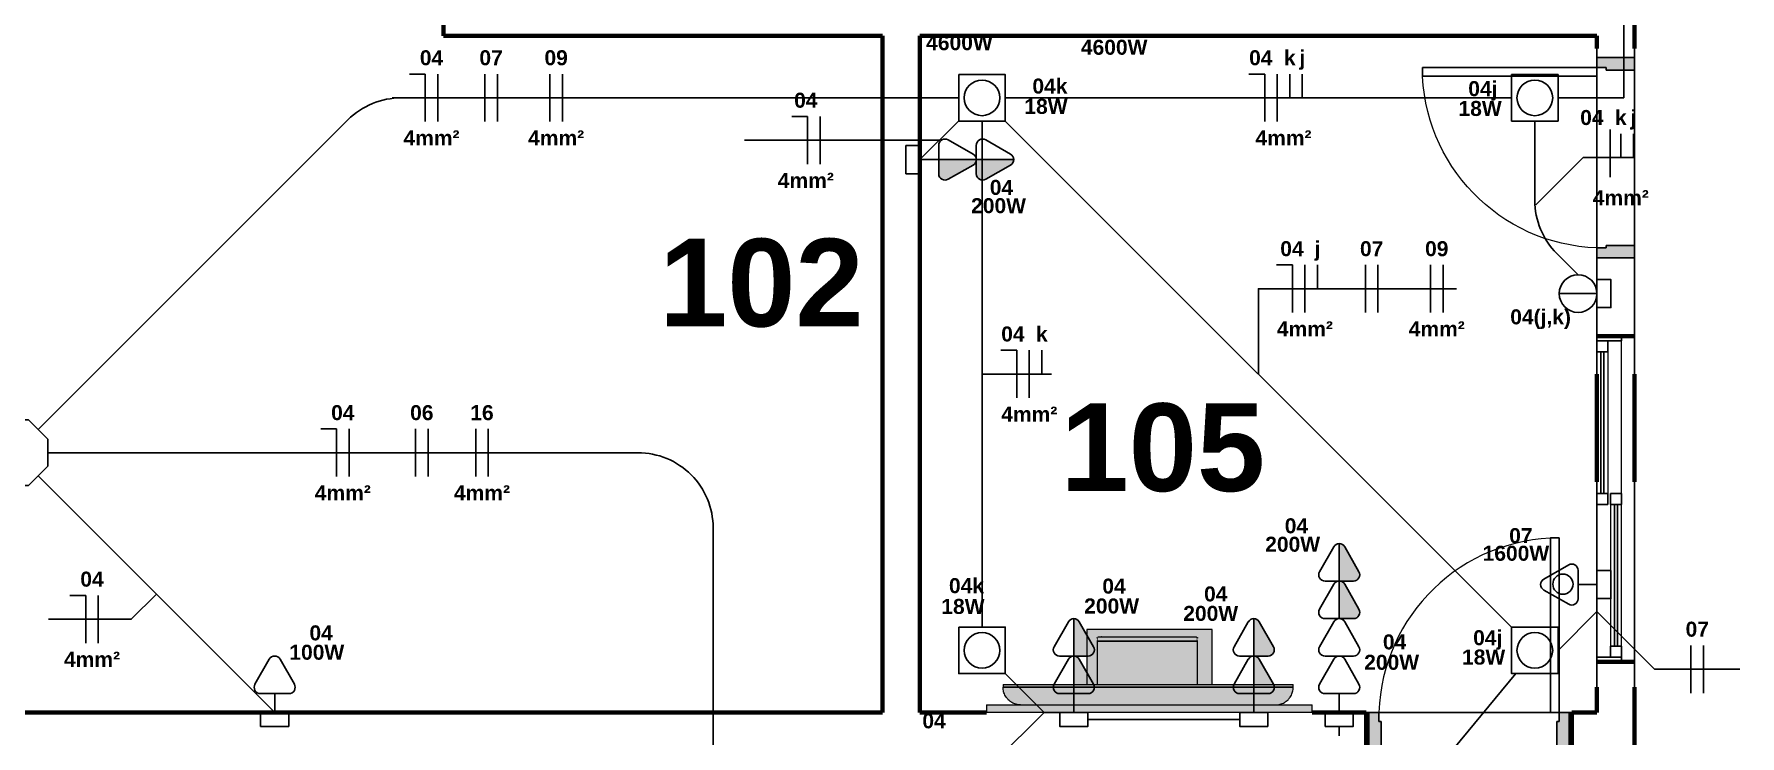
# Model space of a CAD drawing. Extents: x 1450 to 1868, y 82 to 351.
# Drawn here: x 1636.12 to 1642.93, y 188.94 to 191.74 of the extents above; entities that cross this region are included whole.
import ezdxf
from ezdxf.enums import TextEntityAlignment as Align

# ---------------------------------------------------------------- set-up
doc = ezdxf.new("R2010")
doc.units = 0
doc.header["$LTSCALE"] = 0.5
doc.linetypes.add('ELETRODUTO_TETO', pattern=[1000, 1000, 0])
doc.layers.get('0').update_dxf_attribs({"linetype": 'CONTINUOUS'})
for name, color, linetype, lineweight in [('A-DOOR', 31, 'CONTINUOUS', 25), ('A-DOOR-FRAM', 31, 'CONTINUOUS', 9), ('A-GLAZ', 151, 'CONTINUOUS', 9), ('A-WALL', 113, 'CONTINUOUS', 30), ('I-FURN', 30, 'CONTINUOUS', 9)]:
    doc.layers.add(name, color=color, linetype=linetype, lineweight=lineweight)
for name, color, linetype in [('CENTRAL DE AR', 10, 'CONTINUOUS'), ('ELETRODUTO', 7, 'CONTINUOUS'), ('ELETRODUTO_TETO', 2, 'CONTINUOUS'), ('FIACAO', 7, 'CONTINUOUS'), ('Iluminação', 7, 'CONTINUOUS'), ('INDICACAO_BIT_FIACAO', 7, 'CONTINUOUS'), ('INDICACAO_CIRCUITO', 2, 'CONTINUOUS'), ('INDICACAO_INTERRUPTOR_FIA', 2, 'CONTINUOUS'), ('INDICACAO_POTENCIA', 1, 'CONTINUOUS'), ('LINHA_DE_CHAMADA', 7, 'CONTINUOUS'), ('LUMINÁRIAS', 3, 'CONTINUOUS'), ('Texto', 1, 'CONTINUOUS'), ('TOMADAS ABNT', 10, 'CONTINUOUS')]:
    doc.layers.add(name, color=color, linetype=linetype)
doc.styles.add('Arial', font='arialbd.ttf', dxfattribs={"height": 100})

# ---------------------------------------------------------------- blocks, each defined once
blk = doc.blocks.new('*U699', base_point=(576.818, 148.746))
blk.add_line((576.818, 148.556), (576.818, 148.936))
blk = doc.blocks.new('*U936', base_point=(-29029.49, 34232.03))
at = {"xscale": 50, "yscale": 50, "zscale": 50}
for p in [(-29031.99, 34232.03), (-29026.99, 34232.03)]:
    blk.add_blockref('*U699', p, dxfattribs=at)
blk = doc.blocks.new('*U698', base_point=(608.67, 153.293))
for p, q in [((608.67, 153.483), (608.544, 153.483)), ((608.67, 153.103), (608.67, 153.483))]:
    blk.add_line(p, q)
blk = doc.blocks.new('*U935', base_point=(-29385.06, 34443.15))
at = {"xscale": 50, "yscale": 50, "zscale": 50}
for name, p in [('*U698', (-29384.39, 34443.15)), ('*U699', (-29379.39, 34443.15))]:
    blk.add_blockref(name, p, dxfattribs=at)
blk = doc.blocks.new('*U700', base_point=(665.55, 144.199))
blk.add_line((665.55, 144.199), (665.55, 144.389))
blk = doc.blocks.new('*U934', base_point=(-29091.92, 34407.54))
at = {"xscale": 50, "yscale": 50, "zscale": 50}
for name, p in [('*U699', (-29096.21, 34409.26)), ('*U700', (-29091.92, 34407.54)), ('*U700', (-29086.92, 34407.54))]:
    blk.add_blockref(name, p, dxfattribs=at)
blk = doc.blocks.new('*U924', base_point=(-29182.26, 34327.56))
at = {"xscale": 50, "yscale": 50, "zscale": 50}
for p in [(-29184.76, 34327.56), (-29179.76, 34327.56)]:
    blk.add_blockref('*U699', p, dxfattribs=at)
blk = doc.blocks.new('*U923', base_point=(-29199.23, 34344.53))
at = {"xscale": 50, "yscale": 50, "zscale": 50}
for p in [(-29201.73, 34344.53), (-29196.73, 34344.53)]:
    blk.add_blockref('*U699', p, dxfattribs=at)
blk = doc.blocks.new('*U922', base_point=(-29221.5, 34366.81))
at = {"xscale": 50, "yscale": 50, "zscale": 50}
for name, p in [('*U698', (-29226.5, 34366.81)), ('*U699', (-29221.5, 34366.81)), ('*U700', (-29216.5, 34366.81))]:
    blk.add_blockref(name, p, dxfattribs=at)
blk = doc.blocks.new('*U921', base_point=(-29194.53, 34460.09))
at = {"xscale": 50, "yscale": 50, "zscale": 50, "rotation": 359.9999999999464}
for name, p in [('*U698', (-29202.03, 34460.09)), ('*U699', (-29197.03, 34460.09)), ('*U700', (-29192.03, 34460.09)), ('*U700', (-29187.03, 34460.09))]:
    blk.add_blockref(name, p, dxfattribs=at)
blk = doc.blocks.new('*U920', base_point=(-29314.78, 34359.84))
at = {"xscale": 50, "yscale": 50, "zscale": 50}
for name, p in [('*U698', (-29319.78, 34359.84)), ('*U699', (-29314.78, 34359.84)), ('*U700', (-29309.78, 34359.84))]:
    blk.add_blockref(name, p, dxfattribs=at)
blk = doc.blocks.new('*U896', base_point=(-29590.23, 34428.75))
at = {"xscale": 50, "yscale": 50, "zscale": 50}
for p in [(-29592.73, 34428.75), (-29587.73, 34428.75)]:
    blk.add_blockref('*U699', p, dxfattribs=at)
blk = doc.blocks.new('*U895', base_point=(-29607.2, 34411.78))
at = {"xscale": 50, "yscale": 50, "zscale": 50}
for p in [(-29609.7, 34411.78), (-29604.7, 34411.78)]:
    blk.add_blockref('*U699', p, dxfattribs=at)
blk = doc.blocks.new('*U894', base_point=(-29629.48, 34389.51))
at = {"xscale": 50, "yscale": 50, "zscale": 50}
for name, p in [('*U698', (-29631.98, 34389.51)), ('*U699', (-29626.98, 34389.51))]:
    blk.add_blockref(name, p, dxfattribs=at)
blk = doc.blocks.new('*U876', base_point=(-29514.23, 34318.45))
at = {"xscale": 50, "yscale": 50, "zscale": 50}
for p in [(-29516.73, 34318.45), (-29511.73, 34318.45)]:
    blk.add_blockref('*U699', p, dxfattribs=at)
blk = doc.blocks.new('*U875', base_point=(-29538.23, 34318.45))
at = {"xscale": 50, "yscale": 50, "zscale": 50}
for p in [(-29540.73, 34318.45), (-29535.73, 34318.45)]:
    blk.add_blockref('*U699', p, dxfattribs=at)
blk = doc.blocks.new('*U874', base_point=(-29569.73, 34318.45))
at = {"xscale": 50, "yscale": 50, "zscale": 50}
for name, p in [('*U698', (-29572.23, 34318.45)), ('*U699', (-29567.23, 34318.45))]:
    blk.add_blockref(name, p, dxfattribs=at)
blk = doc.blocks.new('*U872', base_point=(-29637.02, 34254.95))
at = {"xscale": 50, "yscale": 50, "zscale": 50}
for name, p in [('*U698', (-29639.52, 34254.95)), ('*U699', (-29634.52, 34254.95))]:
    blk.add_blockref(name, p, dxfattribs=at)
blk = doc.blocks.new('*U825', base_point=(-29172.28, 34252.26))
at = {"linetype": 'ByBlock'}
blk.add_lwpolyline([(-29172.28, 34252.26), (-29172.28, 34252.26)], dxfattribs=at)
blk = doc.blocks.new('*U824', base_point=(-29172.28, 34205.44))
at = {"linetype": 'ByBlock'}
blk.add_lwpolyline([(-29172.28, 34205.44), (-29172.28, 34209.23)], dxfattribs=at)
blk = doc.blocks.new('*U818', base_point=(-29085.02, 34460.09))
at = {"linetype": 'ByBlock'}
blk.add_lwpolyline([(-29085.02, 34460.09), (-29058.78, 34460.09), (-29058.78, 34585.66, -0.198912), (-29049.99, 34606.87), (-29033.79, 34623.08)], format="xyb", dxfattribs=at)
blk = doc.blocks.new('*U679', base_point=(-29101.92, 34230.33))
at = {"linetype": 'ByBlock'}
blk.add_lwpolyline([(-29101.92, 34230.33), (-29166.16, 34152.48)], dxfattribs=at)
blk = doc.blocks.new('*U678', base_point=(-29272.55, 34212.04))
at = {"linetype": 'ByBlock'}
blk.add_lwpolyline([(-29272.55, 34212.04), (-29272.55, 34212.04), (-29211.98, 34212.04)], dxfattribs=at)
blk = doc.blocks.new('*U677', base_point=(-29305.52, 34230.33))
at = {"linetype": 'ByBlock'}
blk.add_lwpolyline([(-29305.52, 34230.33), (-29290.03, 34214.84), (-29283.76, 34214.84)], dxfattribs=at)
blk = doc.blocks.new('*U676', base_point=(-29314.78, 34450.83))
at = {"linetype": 'ByBlock'}
blk.add_lwpolyline([(-29314.78, 34450.83), (-29314.78, 34248.84)], dxfattribs=at)
blk = doc.blocks.new('*U675', base_point=(-29094.28, 34450.83))
at = {"linetype": 'ByBlock'}
blk.add_lwpolyline([(-29094.28, 34450.83), (-29094.28, 34419.14, 0.198913), (-29085.49, 34397.93), (-29077.03, 34389.46)], format="xyb", dxfattribs=at)
blk = doc.blocks.new('*U674', base_point=(-29085.02, 34239.59))
at = {"linetype": 'ByBlock'}
blk.add_lwpolyline([(-29085.02, 34239.59), (-29069.53, 34255.08), (-29069.53, 34260.23)], dxfattribs=at)
blk = doc.blocks.new('*U673', base_point=(-29305.52, 34450.83))
at = {"linetype": 'ByBlock'}
blk.add_lwpolyline([(-29305.52, 34450.83), (-29103.54, 34248.84)], dxfattribs=at)
blk = doc.blocks.new('*U672', base_point=(-29305.52, 34460.09))
at = {"linetype": 'ByBlock'}
blk.add_lwpolyline([(-29305.52, 34460.09), (-29103.54, 34460.09)], dxfattribs=at)
blk = doc.blocks.new('*U671', base_point=(-29324.04, 34450.87))
at = {"linetype": 'ByBlock'}
blk.add_lwpolyline([(-29324.04, 34450.87), (-29339.53, 34435.43)], dxfattribs=at)
blk = doc.blocks.new('*U670', base_point=(-29691.27, 34327.71))
at = {"linetype": 'ByBlock'}
blk.add_lwpolyline([(-29691.27, 34327.71), (-29567.68, 34451.3, -0.198912), (-29546.47, 34460.09), (-29324.04, 34460.09)], format="xyb", dxfattribs=at)
blk = doc.blocks.new('*U665', base_point=(-29691.27, 34309.2))
at = {"linetype": 'ByBlock'}
blk.add_lwpolyline([(-29691.27, 34309.2), (-29596.91, 34214.84)], dxfattribs=at)
blk = doc.blocks.new('*U542', base_point=(-29687.44, 34318.45))
at = {"linetype": 'ByBlock'}
blk.add_lwpolyline([(-29687.44, 34318.45), (-29452.03, 34318.45, -0.414214), (-29422.03, 34288.45), (-29422.03, 34155.43)], format="xyb", dxfattribs=at)
blk = doc.blocks.new('*U506', base_point=(-28626.89, 33841.04))
at = {"layer": 'LUMINÁRIAS'}
blk.add_lwpolyline([(-28639.98, 33846.46), (-28639.98, 33835.62), (-28632.31, 33827.95), (-28621.47, 33827.95), (-28613.8, 33835.62), (-28613.8, 33846.46), (-28621.47, 33854.13), (-28632.31, 33854.13)], close=True, dxfattribs=at)
for points in [[(-28626.89, 33844.4), (-28626.89, 33837.67)], [(-28630.25, 33841.04), (-28623.53, 33841.04)]]:
    blk.add_lwpolyline(points, dxfattribs=at)
blk = doc.blocks.new('*U414', base_point=(-27443.25, 35279.59))
at = {"layer": 'LUMINÁRIAS'}
blk.add_lwpolyline([(-27452.51, 35288.85), (-27433.99, 35288.85), (-27433.99, 35270.34), (-27452.51, 35270.34)], close=True, dxfattribs=at)
blk.add_circle((-27443.25, 35279.59), 7.12, dxfattribs=at)
blk = doc.blocks.new('*U413', base_point=(-27539.25, 35364.54))
at = {"layer": 'LUMINÁRIAS'}
blk.add_lwpolyline([(-27548.51, 35373.8), (-27530, 35373.8), (-27530, 35355.29), (-27548.51, 35355.29)], close=True, dxfattribs=at)
blk.add_circle((-27539.25, 35364.54), 7.12, dxfattribs=at)
blk = doc.blocks.new('*U412', base_point=(-27492.76, 35590.34))
at = {"layer": 'LUMINÁRIAS'}
blk.add_lwpolyline([(-27502.01, 35599.6), (-27483.5, 35599.6), (-27483.5, 35581.09), (-27502.01, 35581.09)], close=True, dxfattribs=at)
blk.add_circle((-27492.76, 35590.34), 7.12, dxfattribs=at)
blk = doc.blocks.new('*U411', base_point=(-27539.28, 35339.68))
at = {"layer": 'LUMINÁRIAS'}
blk.add_lwpolyline([(-27548.53, 35348.94), (-27530.02, 35348.94), (-27530.02, 35330.43), (-27548.53, 35330.43)], close=True, dxfattribs=at)
blk.add_circle((-27539.28, 35339.68), 7.12, dxfattribs=at)
blk = doc.blocks.new('*U188', base_point=(-46314.27, 15803.92))
for p, q in [((-46316.44, 15825.12), (-46322.13, 15815.16)), ((-46306.41, 15815.16), (-46312.1, 15825.12)), ((-46319.96, 15811.42), (-46314.27, 15811.42)), ((-46314.27, 15811.42), (-46308.58, 15811.42)), ((-46314.27, 15803.92), (-46314.27, 15811.42))]:
    blk.add_line(p, q)
blk.add_lwpolyline([(-46319.88, 15803.92), (-46308.67, 15803.92), (-46308.67, 15798.31), (-46319.88, 15798.31)], close=True)
blk.add_circle((-46314.1, 15817.46), 4.02)
for centre, start, end in [((-46314.27, 15823.88), 29.74488, 150.25512), ((-46319.96, 15813.92), 150.25512, 270), ((-46308.58, 15813.92), 270, 29.74488)]:
    blk.add_arc(centre, 2.5, start, end)
blk = doc.blocks.new('*U410', base_point=(-27477.12, 35294.46))
for points in [[(-27463.42, 35292.29, 0.269143), (-27462.16, 35294.46), (-27477.12, 35294.46), (-27477.12, 35288.77, 0.575867), (-27473.38, 35286.6)], [(-27448.46, 35292.29, 0.269143), (-27447.2, 35294.46), (-27462.16, 35294.46), (-27462.16, 35288.77, 0.575867), (-27458.42, 35286.6)]]:
    blk.add_hatch(color=256).paths.add_polyline_path(points)
for p, q in [((-27477.12, 35300.15), (-27477.12, 35294.46)), ((-27463.42, 35296.63), (-27473.38, 35302.32)), ((-27462.16, 35300.15), (-27462.16, 35294.46)), ((-27448.46, 35296.63), (-27458.42, 35302.32)), ((-27477.12, 35294.46), (-27477.12, 35288.77)), ((-27477.12, 35294.46), (-27462.16, 35294.46)), ((-27473.38, 35286.6), (-27463.42, 35292.29)), ((-27462.16, 35294.46), (-27462.16, 35288.77)), ((-27462.16, 35294.46), (-27447.2, 35294.46)), ((-27458.42, 35286.6), (-27448.46, 35292.29))]:
    blk.add_line(p, q)
for centre, start, end in [((-27474.62, 35300.15), 60.25512, 180), ((-27459.66, 35300.15), 60.25512, 180), ((-27464.66, 35294.46), 299.74488, 60.25512), ((-27449.7, 35294.46), 299.74488, 60.25512), ((-27474.62, 35288.77), 180, 299.74488), ((-27459.66, 35288.77), 180, 299.74488)]:
    blk.add_arc(centre, 2.5, start, end)
blk = doc.blocks.new('*U409', base_point=(-27494.45, 35281.23))
for p, q in [((-27486.95, 35286.92), (-27486.95, 35281.23)), ((-27473.24, 35283.4), (-27483.21, 35289.09)), ((-27471.98, 35286.92), (-27471.98, 35281.23)), ((-27458.28, 35283.4), (-27468.24, 35289.09)), ((-27494.45, 35281.23), (-27486.95, 35281.23)), ((-27486.95, 35281.23), (-27486.95, 35275.54)), ((-27483.21, 35273.37), (-27473.24, 35279.06)), ((-27471.98, 35281.23), (-27471.98, 35275.54)), ((-27468.24, 35273.37), (-27458.28, 35279.06))]:
    blk.add_line(p, q)
blk.add_lwpolyline([(-27494.45, 35286.83), (-27494.45, 35275.63), (-27500.05, 35275.63), (-27500.05, 35286.83)], close=True)
for centre, start, end in [((-27484.45, 35286.92), 60.25512, 180), ((-27469.48, 35286.92), 60.25512, 180), ((-27474.48, 35281.23), 299.74488, 60.25512), ((-27459.52, 35281.23), 299.74488, 60.25512), ((-27484.45, 35275.54), 180, 299.74488), ((-27469.48, 35275.54), 180, 299.74488)]:
    blk.add_arc(centre, 2.5, start, end)
blk = doc.blocks.new('*U408', base_point=(-27516.81, 35296.66))
for points in [[(-27495.61, 35294.49, 0.269143), (-27494.35, 35296.66), (-27509.31, 35296.66), (-27509.31, 35290.97, 0.575867), (-27505.57, 35288.8)], [(-27480.65, 35294.49, 0.269143), (-27479.39, 35296.66), (-27494.35, 35296.66), (-27494.35, 35290.97, 0.575867), (-27490.61, 35288.8)]]:
    blk.add_hatch(color=256).paths.add_polyline_path(points)
for p, q in [((-27509.31, 35302.36), (-27509.31, 35296.66)), ((-27495.61, 35298.84), (-27505.57, 35304.53)), ((-27494.35, 35302.36), (-27494.35, 35296.66)), ((-27480.65, 35298.84), (-27490.61, 35304.53)), ((-27516.81, 35296.66), (-27509.31, 35296.66)), ((-27509.31, 35296.66), (-27509.31, 35290.97)), ((-27509.31, 35296.66), (-27494.35, 35296.66)), ((-27505.57, 35288.8), (-27495.61, 35294.49)), ((-27494.35, 35296.66), (-27494.35, 35290.97)), ((-27494.35, 35296.66), (-27479.39, 35296.66)), ((-27490.61, 35288.8), (-27480.65, 35294.49))]:
    blk.add_line(p, q)
blk.add_lwpolyline([(-27516.81, 35302.27), (-27516.81, 35291.06), (-27522.42, 35291.06), (-27522.42, 35302.27)], close=True)
for centre, start, end in [((-27506.81, 35302.36), 60.25512, 180), ((-27496.85, 35296.66), 299.74488, 60.25512), ((-27491.85, 35302.36), 60.25512, 180), ((-27481.89, 35296.66), 299.74488, 60.25512), ((-27506.81, 35290.97), 180, 299.74488), ((-27491.85, 35290.97), 180, 299.74488)]:
    blk.add_arc(centre, 2.5, start, end)
blk = doc.blocks.new('*U407', base_point=(-27522.57, 35258.32))
for points in [[(-27501.37, 35256.15, 0.269143), (-27500.11, 35258.32), (-27515.07, 35258.32), (-27515.07, 35252.63, 0.575867), (-27511.33, 35250.46)], [(-27486.41, 35256.15, 0.269143), (-27485.15, 35258.32), (-27500.11, 35258.32), (-27500.11, 35252.63, 0.575867), (-27496.37, 35250.46)]]:
    blk.add_hatch(color=256).paths.add_polyline_path(points)
for p, q in [((-27501.37, 35260.49), (-27511.33, 35266.19)), ((-27486.41, 35260.49), (-27496.37, 35266.19)), ((-27522.57, 35258.32), (-27515.07, 35258.32)), ((-27515.07, 35264.02), (-27515.07, 35258.32)), ((-27515.07, 35258.32), (-27515.07, 35252.63)), ((-27515.07, 35258.32), (-27500.11, 35258.32)), ((-27500.11, 35264.02), (-27500.11, 35258.32)), ((-27500.11, 35258.32), (-27500.11, 35252.63)), ((-27500.11, 35258.32), (-27485.15, 35258.32)), ((-27511.33, 35250.46), (-27501.37, 35256.15)), ((-27496.37, 35250.46), (-27486.41, 35256.15))]:
    blk.add_line(p, q)
blk.add_lwpolyline([(-27522.57, 35263.93), (-27522.57, 35252.72), (-27528.17, 35252.72), (-27528.17, 35263.93)], close=True)
for centre, start, end in [((-27512.57, 35264.02), 60.25512, 180), ((-27497.61, 35264.02), 60.25512, 180), ((-27502.61, 35258.32), 299.74488, 60.25512), ((-27487.65, 35258.32), 299.74488, 60.25512), ((-27512.57, 35252.63), 180, 299.74488), ((-27497.61, 35252.63), 180, 299.74488)]:
    blk.add_arc(centre, 2.5, start, end)
blk = doc.blocks.new('*U406', base_point=(-27649.73, 35386.62))
for points in [[(-27628.52, 35384.45, 0.269143), (-27627.26, 35386.62), (-27642.23, 35386.62), (-27642.23, 35380.93, 0.575867), (-27638.48, 35378.76)], [(-27613.56, 35384.45, 0.269143), (-27612.3, 35386.62), (-27627.26, 35386.62), (-27627.26, 35380.93, 0.575867), (-27623.52, 35378.76)]]:
    blk.add_hatch(color=256).paths.add_polyline_path(points)
for p, q in [((-27628.52, 35388.79), (-27638.48, 35394.49)), ((-27613.56, 35388.79), (-27623.52, 35394.49)), ((-27649.73, 35386.62), (-27642.23, 35386.62)), ((-27642.23, 35392.31), (-27642.23, 35386.62)), ((-27642.23, 35386.62), (-27642.23, 35380.93)), ((-27642.23, 35386.62), (-27627.26, 35386.62)), ((-27627.26, 35392.31), (-27627.26, 35386.62)), ((-27627.26, 35386.62), (-27627.26, 35380.93)), ((-27627.26, 35386.62), (-27612.3, 35386.62)), ((-27638.48, 35378.76), (-27628.52, 35384.45)), ((-27623.52, 35378.76), (-27613.56, 35384.45))]:
    blk.add_line(p, q)
blk.add_lwpolyline([(-27649.73, 35392.23), (-27649.73, 35381.02), (-27655.33, 35381.02), (-27655.33, 35392.23)], close=True)
for centre, start, end in [((-27639.73, 35392.31), 60.25512, 180), ((-27624.76, 35392.31), 60.25512, 180), ((-27629.76, 35386.62), 299.74488, 60.25512), ((-27614.8, 35386.62), 299.74488, 60.25512), ((-27639.73, 35380.93), 180, 299.74488), ((-27624.76, 35380.93), 180, 299.74488)]:
    blk.add_arc(centre, 2.5, start, end)
blk = doc.blocks.new('*U405', base_point=(-27594.62, 35234.75))
blk.add_line((-27594.62, 35234.75), (-27579.62, 35234.75))
blk.add_lwpolyline([(-27594.62, 35240.35), (-27594.62, 35229.15), (-27600.22, 35229.15), (-27600.22, 35240.35)], close=True)
blk.add_circle((-27587.12, 35234.75), 7.5)
blk = doc.blocks.new('*U161', base_point=(-46973.18, 18081.1))
for p, q in [((-46975.35, 18102.3), (-46981.04, 18092.34)), ((-46965.32, 18092.34), (-46971.01, 18102.3)), ((-46978.87, 18088.6), (-46973.18, 18088.6)), ((-46973.18, 18081.1), (-46973.18, 18088.6)), ((-46973.18, 18088.6), (-46967.49, 18088.6))]:
    blk.add_line(p, q)
blk.add_lwpolyline([(-46978.78, 18081.1), (-46967.58, 18081.1), (-46967.58, 18075.5), (-46978.78, 18075.5)], close=True)
for centre, start, end in [((-46973.18, 18101.06), 29.74488, 150.25512), ((-46978.87, 18091.1), 150.25512, 270), ((-46967.49, 18091.1), 270, 29.74488)]:
    blk.add_arc(centre, 2.5, start, end)
blk = doc.blocks.new('Estante para sala com TV pronta - Estante para sala com TV pronta-2755573-Planta Baixa')
at = {"layer": 'I-FURN'}
for points in [[(750, 275), (-550, 275), (-550, 245), (750, 245)], [(613.6, 245), (-406.2, 244.6), (-421.7, 242.6), (-439, 235.3), (-453.1, 224.5), (-464.2, 210), (-471.2, 193.1), (-473.6, 175), (683.6, 175), (681.2, 193.1), (674.2, 210), (663.1, 224.5), (648.6, 235.6), (631.7, 242.6)], [(683.6, 175), (-473.6, 175), (-473.6, 164.5), (683.6, 164.5), (683.6, 173.3)], [(350, 164.5), (308.3, 164.5), (307.8, -23.5), (306.4, -24.7), (305.7, -24.6), (305, -23.3), (304.5, -25), (291.4, -25.5), (291, -25.9), (270.1, -25.9), (269.7, -25), (-53.4, -25.5), (-53.8, -25.9), (-74.8, -25.8), (-75.2, -25), (-88.4, -24.6), (-88.9, -24.3), (-89.7, -24.7), (-91, -23.6), (-91.2, -22.9), (-91.7, -8.7), (-91.7, 164.5), (-150, 164.5), (-150, -55.5), (350, -55.5), (350, 154.2)], [(-88.4, 164.5), (-91.7, 164.5), (-91.2, -9), (-88.4, -9), (-88.4, 159.6)], [(305, 164.5), (-88.4, 164.5), (-88.4, -9), (305, -9), (305, 158.1)], [(308.3, 164.5), (305, 164.5), (305.6, -9), (308.3, -9), (308.3, 157.8)], [(-88.4, -11.9), (-91.6, -11.9), (-91.2, -22.9), (-90.6, -24.1), (-89.2, -24.9), (-88.4, -23.3), (-88.4, -11.9)], [(-88.4, -9), (-91.2, -9), (-90.7, -11.9), (-88.4, -11.9), (-88.4, -9.1)], [(305, -9), (-88.4, -9), (-87.8, -11.9), (305, -11.9)], [(305, -11.9), (-88.4, -11.9), (-88.4, -25), (305, -24.6), (305, -15.3)], [(-74.1, -25), (-74.8, -25.1), (-74.3, -25.9), (-74.1, -25.8), (-74.1, -25.1)], [(-54.1, -25), (-74.1, -25), (-74.1, -25.9), (-54.1, -25.9)], [(-53.4, -25), (-54.1, -25), (-53.6, -25.9), (-53.4, -25.5), (-53.4, -25.1)], [(270.8, -25), (270.1, -25), (270.5, -25.9), (270.8, -25.9)], [(290.7, -25), (270.8, -25), (270.8, -25.9), (290.7, -25.9)], [(291.4, -25), (290.7, -25), (291.2, -25.9), (291.4, -25.9)], [(307.9, -9), (305, -9), (305.6, -11.9), (307.9, -11.9), (307.9, -9.7)], [(308.2, -11.9), (305, -11.9), (305.2, -23.5), (306.4, -24.7), (307.8, -23.5), (307.9, -23.4), (308.2, -11.9)]]:
    blk.add_hatch(color=256, dxfattribs=at).paths.add_polyline_path(points, flags=0)
for p, q in [((-550, 275), (750, 275)), ((-550, 275), (-550, 245)), ((750, 245), (750, 275)), ((750, 245), (-550, 245)), ((-473.6, 175), (683.6, 175)), ((-473.6, 175), (-473.6, 164.5)), ((683.6, 175), (-473.6, 175)), ((683.6, 164.5), (-473.6, 164.5)), ((-150, 164.5), (-150, -55.5)), ((-91.7, 164.5), (-91.7, -9)), ((308.3, -9), (308.3, 164.5)), ((350, -55.5), (350, 164.5)), ((683.6, 164.5), (683.6, 175)), ((-150, -55.5), (350, -55.5)), ((-91.7, -9), (-91.7, -11.9)), ((-91.7, -9), (-88.4, -9)), ((-88.4, -9), (-91.7, -9)), ((-88.4, -9), (305, -9)), ((305, -9), (-88.4, -9)), ((-88.4, -25), (305, -25)), ((-75.1, -25), (-75.1, -25.9)), ((-74.1, -25.9), (-75.1, -25.9)), ((-75.1, -25.9), (-74.8, -25.9)), ((-54.1, -25.9), (-74.1, -25.9)), ((-53.1, -25.9), (-54.1, -25.9)), ((-53.4, -25.9), (-53.1, -25.9)), ((-53.1, -25.9), (-53.1, -25)), ((269.8, -25), (269.8, -25.9)), ((270.8, -25.9), (269.8, -25.9)), ((269.8, -25.9), (270.1, -25.9)), ((290.7, -25.9), (270.8, -25.9)), ((291.7, -25.9), (290.7, -25.9)), ((291.4, -25.9), (291.7, -25.9)), ((291.7, -25.9), (291.7, -25)), ((305, -9), (308.3, -9)), ((308.3, -9), (305, -9)), ((308.3, -11.9), (308.3, -9))]:
    blk.add_line(p, q, dxfattribs=at)
at = {"layer": 'I-FURN', "flags": 128}
for points in [[(-91.3, -23.2), (-91.4, -23.1), (-91.4, -22.9), (-91.5, -22.8), (-91.5, -22.7), (-91.6, -22.6), (-91.6, -22.4), (-91.6, -22.3), (-91.6, -22.2), (-91.7, -22), (-91.7, -21.9), (-91.7, -21.8), (-91.7, -21.7)], [(-88.5, -25), (-88.6, -25), (-88.8, -25), (-88.9, -25), (-89, -25)], [(305.7, -25), (305.6, -25), (305.5, -25), (305.3, -25), (305.2, -25), (305.1, -25)], [(308.3, -21.7), (308.3, -21.9), (308.3, -22), (308.3, -22.1), (308.3, -22.3), (308.3, -22.4), (308.2, -22.5), (308.2, -22.6), (308.2, -22.8), (308.1, -22.9), (308.1, -23), (308, -23.1), (308, -23.3)]]:
    blk.add_lwpolyline(points, dxfattribs=at)
at = {"layer": 'I-FURN'}
for points in [[(-403.6, 245), (-406.7, 245), (-412.8, 244.6), (-421.7, 242.8), (-430.4, 239.8), (-437.3, 236.4), (-442.5, 233.2), (-447.5, 229.6), (-452.1, 225.6), (-456.2, 221.1), (-460.1, 216.4), (-464.4, 210.1), (-468.4, 201.8), (-472.4, 190.2), (-473.5, 181.1), (-473.6, 175)], [(613.6, 245), (616.6, 245), (622.7, 244.6), (631.7, 242.8), (640.4, 239.8), (647.3, 236.4), (652.5, 233.2), (657.5, 229.6), (662.1, 225.6), (666.2, 221.1), (670.1, 216.4), (674.4, 210.1), (678.4, 201.8), (682.4, 190.2), (683.6, 181.1), (683.6, 175)]]:
    blk.add_open_spline(points, degree=3, knots=[0, 0, 0, 0, 0.083333, 0.166667, 0.25, 0.333333, 0.375, 0.416667, 0.5, 0.541667, 0.583333, 0.666667, 0.75, 0.833333, 1, 1, 1, 1], dxfattribs=at)
blk = doc.blocks.new('Porta Simples de Abrir - 70x210cm - Marco de Madeira-3450794-Planta Baixa')
at = {"layer": 'A-DOOR-FRAM', "lineweight": 25}
h = blk.add_hatch(color=256, dxfattribs=at)
h.paths.add_polyline_path([(-400, 75), (-400, -75), (-360, -75), (-359.9, -38), (-350, -38), (-350, 75), (-399.1, 75)], flags=0)
h.paths.add_polyline_path([(350, 75), (350, -38), (360, -38), (360, -75), (400, -75), (400, 75), (361.7, 75)], flags=0)
at = {"layer": 'A-DOOR'}
for p, q in [((350, 75), (-350, 75)), ((-360, -75), (360, -75)), ((325, -75), (325, -771)), ((360, -75), (325, -75)), ((360, -771), (360, -75)), ((325, -771), (360, -771))]:
    blk.add_line(p, q, dxfattribs=at)
at = {"layer": 'A-DOOR', "lineweight": 9}
blk.add_arc((360, -50.9), 720.1, 181.92137, 270, dxfattribs=at)
at = {"layer": 'A-DOOR-FRAM', "lineweight": 25}
for p, q in [((-400, 75), (-350, 75)), ((-400, -75), (-400, 75)), ((-350, 75), (-350, -38)), ((350, 75), (400, 75)), ((350, -38), (350, 75)), ((400, 75), (400, -75)), ((-350, -38), (-360, -38)), ((-360, -38), (-360, -75)), ((360, -38), (350, -38)), ((360, -75), (360, -38)), ((-360, -75), (-400, -75)), ((400, -75), (360, -75))]:
    blk.add_line(p, q, dxfattribs=at)
blk = doc.blocks.new('Janela de Correr - 2 Folhas - 1300x1000mm-3076498-Planta Baixa')
at = {"layer": 'A-GLAZ'}
for p, q in [((631, 88), (-631, 88)), ((650, 36), (-650, 36)), ((631, 36), (-22, 36)), ((631, -62), (-631, -62)), ((-587, -18), (-22, -18)), ((-22, -62), (-587, -62)), ((-22, -8), (587, -8))]:
    blk.add_line(p, q, dxfattribs=at)
at = {"layer": 'A-GLAZ', "lineweight": 25}
for p, q in [((-650, 36), (-650, -62)), ((-650, 36), (-631, 36)), ((-631, 36), (-631, -62)), ((-22, -8), (-22, 36)), ((-22, 36), (22, 36)), ((22, 36), (22, -8)), ((587, 20), (22, 20)), ((22, 8), (587, 8)), ((587, -8), (587, 36)), ((587, 36), (631, 36)), ((631, 36), (631, -62)), ((650, 36), (631, 36)), ((650, 36), (650, -62)), ((-650, -62), (-631, -62)), ((-631, -18), (-587, -18)), ((-587, -62), (-631, -62)), ((-587, -18), (-587, -62)), ((-22, -34), (-587, -34)), ((-587, -46), (-22, -46)), ((22, -8), (-22, -8)), ((-22, -18), (-22, -62)), ((-22, -18), (22, -18)), ((22, -62), (-22, -62)), ((22, -18), (22, -62)), ((587, -8), (631, -8)), ((650, -62), (631, -62))]:
    blk.add_line(p, q, dxfattribs=at)
blk = doc.blocks.new('Porta Simples de Abrir - 70x210cm - Marco de Madeira-3450791-Planta Baixa')
at = {"layer": 'A-DOOR-FRAM', "lineweight": 25}
h = blk.add_hatch(color=256, dxfattribs=at)
h.paths.add_polyline_path([(-400, -75), (-350, -75), (-350, 38), (-360, 38), (-360, 75), (-400, 75), (-400, -55.9)], flags=0)
h.paths.add_polyline_path([(350, -75), (400, -75), (400, 75), (360, 75), (359.9, 38), (350, 38), (350, -49.8)], flags=0)
at = {"layer": 'A-DOOR'}
for p, q in [((325, 75), (325, 771)), ((325, 771), (360, 771)), ((360, 771), (360, 75)), ((360, 75), (-360, 75)), ((360, 75), (325, 75)), ((-350, -75), (350, -75))]:
    blk.add_line(p, q, dxfattribs=at)
at = {"layer": 'A-DOOR', "lineweight": 9}
blk.add_arc((360, 50.9), 720.1, 90, 178.07863, dxfattribs=at)
at = {"layer": 'A-DOOR-FRAM', "lineweight": 25}
for p, q in [((-360, 75), (-400, 75)), ((-400, 75), (-400, -75)), ((-360, 38), (-360, 75)), ((360, 75), (360, 38)), ((400, 75), (360, 75)), ((400, -75), (400, 75)), ((-350, 38), (-360, 38)), ((-350, -75), (-350, 38)), ((360, 38), (350, 38)), ((350, 38), (350, -75)), ((-400, -75), (-350, -75)), ((350, -75), (400, -75))]:
    blk.add_line(p, q, dxfattribs=at)
blk = doc.blocks.new('Apartamento01')
at = {"layer": 'A-WALL', "lineweight": 70}
for p, q in [((671.37, -387.96), (683.57, -527.43)), ((1157.2, -491.01), (1154.37, -458.64)), ((872.85, -510.87), (1141.82, -487.34)), ((1141.82, -487.34), (1142.25, -492.32)), ((683.57, -527.43), (857.9, -512.18)), ((857.9, -512.18), (881.44, -781.15)), ((896.38, -779.84), (872.85, -510.87)), ((1152.26, -606.7), (1167.2, -605.39)), ((1153.59, -621.82), (1157.33, -664.66)), ((1172.28, -663.35), (1168.53, -620.52)), ((1178.53, -734.89), (1163.59, -736.2)), ((1164.48, -746.35), (1165.35, -756.31)), ((1184.96, -808.3), (1179.42, -745.04)), ((1165.35, -756.31), (1155.39, -757.18)), ((1155.39, -757.18), (1156.7, -772.13)), ((1073.7, -764.33), (1052.28, -766.2)), ((1075.01, -779.27), (1073.7, -764.33)), ((881.44, -781.15), (243.87, -836.93)), ((922.78, -777.53), (896.38, -779.84))]:
    blk.add_line(p, q, dxfattribs=at)
at = {"layer": 'A-WALL'}
for p, q in [((1153.59, -621.82), (1142.25, -492.32)), ((1157.2, -491.01), (1168.53, -620.52)), ((1157.42, -665.66), (1157.33, -664.66)), ((1164.39, -745.35), (1157.42, -665.66)), ((1172.28, -663.35), (1172.36, -664.35)), ((1172.36, -664.35), (1179.34, -744.05)), ((1164.48, -746.35), (1164.39, -745.35)), ((1179.34, -744.05), (1179.42, -745.04)), ((1078.68, -763.89), (1150.41, -757.62)), ((1154.39, -757.27), (1155.39, -757.18)), ((1073.7, -764.33), (1074.7, -764.24))]:
    blk.add_line(p, q, dxfattribs=at)
at = {"layer": 'A-WALL', "lineweight": 9}
blk.add_line((685.56, -527.26), (685.55, -527.16), dxfattribs=at)

msp = doc.modelspace()

# ---------------------------------------------------------------- linework, layer by layer
at = {"layer": 'LINHA_DE_CHAMADA'}
for points in [[(1637.551, 191.4848), (1638.2834, 191.4848)], [(1639.7334, 191.3154), (1639.4457, 191.3154), (1638.9557, 191.3154)], [(1642.1121, 191.0572), (1642.3012, 191.2463), (1642.5016, 191.2463)], [(1641.006, 190.3823), (1641.006, 190.7228), (1641.7958, 190.7228)], [(1639.9035, 190.3823), (1640.1805, 190.3823)], [(1636.6103, 189.5041), (1636.5101, 189.4039), (1636.1796, 189.4039)], [(1642.356, 189.4347), (1642.5864, 189.2042), (1642.9264, 189.2042)], [(1640.1509, 189.0323), (1639.9572, 188.8385), (1639.4672, 188.8385)]]:
    msp.add_lwpolyline(points, dxfattribs=at)

# ---------------------------------------------------------------- block references
at = {"layer": 'A-DOOR', "xscale": -0.001000000000001151, "yscale": 0.001000000000001151, "zscale": 0.001000000000001151, "rotation": 270.0000000000009}
msp.add_blockref('Porta Simples de Abrir - 70x210cm - Marco de Madeira-3450794-Planta Baixa', (1642.431, 191.2457), dxfattribs=at)
at = {"layer": 'A-DOOR', "xscale": 0.00100000000000115, "yscale": 0.00100000000000115, "zscale": 0.00100000000000115}
msp.add_blockref('Porta Simples de Abrir - 70x210cm - Marco de Madeira-3450791-Planta Baixa', (1641.846, 188.9573), dxfattribs=at)
at = {"layer": 'A-GLAZ', "xscale": 0.001000000000001151, "yscale": 0.001000000000001151, "zscale": 0.001000000000001151, "rotation": 269.9999999999909}
msp.add_blockref('Janela de Correr - 2 Folhas - 1300x1000mm-3076498-Planta Baixa', (1642.418, 189.8841), dxfattribs=at)
at = {"layer": 'A-WALL', "xscale": 0.01000000108748102, "yscale": 0.01000000108748102, "zscale": 0.01000000108748102, "rotation": 354.9999999999916}
msp.add_blockref('Apartamento01', (1631.406, 197.5823), dxfattribs=at)
at = {"layer": 'CENTRAL DE AR', "xscale": 0.01000000108748102, "yscale": 0.01000000108748102, "zscale": 0.01000000108748102, "rotation": 89.99999999997297}
msp.add_blockref('*U188', (1642.356, 189.5423), dxfattribs=at)
at = {"layer": 'ELETRODUTO', "linetype": 'ELETRODUTO_TETO', "xscale": 0.01000000108748102, "yscale": 0.01000000108748102, "zscale": 0.01000000108748102}
msp.add_blockref('*U825', (1641.3285, 189.4065), dxfattribs=at)
at = {"layer": 'ELETRODUTO_TETO', "linetype": 'ELETRODUTO_TETO', "xscale": 0.01000000108748102, "yscale": 0.01000000108748102, "zscale": 0.01000000108748102}
for name, p in [('*U818', (1642.201, 191.4848)), ('*U670', (1636.1385, 190.161)), ('*U672', (1639.996, 191.4848)), ('*U671', (1639.8109, 191.3926)), ('*U676', (1639.9035, 191.3922)), ('*U673', (1639.996, 191.3922)), ('*U675', (1642.1085, 191.3922)), ('*U542', (1636.1769, 190.0684)), ('*U665', (1636.1385, 189.9759)), ('*U674', (1642.201, 189.2798)), ('*U677', (1639.996, 189.1872)), ('*U679', (1642.0321, 189.1872)), ('*U678', (1640.3257, 189.0042)), ('*U824', (1641.3285, 188.9383))]:
    msp.add_blockref(name, p, dxfattribs=at)
at = {"layer": 'FIACAO', "xscale": 0.01000000108748102, "yscale": 0.01000000108748102, "zscale": 0.01000000108748102}
for name, p in [('*U894', (1637.7077, 191.4848)), ('*U895', (1637.9453, 191.4848)), ('*U896', (1638.2048, 191.4848)), ('*U921', (1641.106, 191.4848)), ('*U935', (1639.2007, 191.3154)), ('*U934', (1642.4514, 191.2463)), ('*U922', (1641.1914, 190.7228)), ('*U923', (1641.4577, 190.7228)), ('*U924', (1641.7173, 190.7228)), ('*U920', (1640.092, 190.3823)), ('*U874', (1637.3539, 190.0684)), ('*U875', (1637.6689, 190.0684)), ('*U876', (1637.9089, 190.0684)), ('*U872', (1636.3535, 189.4039)), ('*U936', (1642.7564, 189.2042))]:
    msp.add_blockref(name, p, dxfattribs=at)
at = {"layer": 'I-FURN', "xscale": 0.001000000000001151, "yscale": 0.001000000000001151, "zscale": 0.001000000000001151, "rotation": 179.9999999999905}
msp.add_blockref('Estante para sala com TV pronta - Estante para sala com TV pronta-2755573-Planta Baixa', (1640.671, 189.3073), dxfattribs=at)
at = {"layer": 'Iluminação', "xscale": 0.01000000108748102, "yscale": 0.01000000108748102, "zscale": 0.01000000108748102}
for name, p in [('*U412', (1639.9035, 191.4848)), ('*U413', (1642.1085, 191.4848)), ('*U506', (1636.046, 190.0684)), ('*U411', (1639.9035, 189.2798)), ('*U414', (1642.1085, 189.2798))]:
    msp.add_blockref(name, p, dxfattribs=at)
at = {"layer": 'TOMADAS ABNT', "xscale": 0.01000000108748102, "yscale": 0.01000000108748102, "zscale": 0.01000000108748102}
for name, p in [('*U406', (1639.656, 191.2382)), ('*U161', (1637.0821, 189.0323))]:
    msp.add_blockref(name, p, dxfattribs=at)
for name, p, rotation in [('*U405', (1642.356, 190.7035), 179.9999999999958), ('*U410', (1641.3285, 189.4065), 89.9999999999959), ('*U407', (1640.2697, 189.0323), 89.9999999999959), ('*U408', (1640.9875, 189.0323), 89.9999999999959), ('*U409', (1641.3285, 189.0323), 89.9999999999959)]:
    msp.add_blockref(name, p, dxfattribs=dict(at, rotation=rotation))

# ---------------------------------------------------------------- texts
at = {"layer": 'INDICACAO_BIT_FIACAO', "style": 'Arial'}
for p in [(1637.7077, 191.3548), (1638.2048, 191.3548), (1641.106, 191.3548), (1639.2007, 191.1854), (1642.4514, 191.1163), (1641.1914, 190.5928), (1641.7173, 190.5928), (1640.092, 190.2523), (1637.3539, 189.9384), (1637.9089, 189.9384), (1636.3535, 189.2739)]:
    msp.add_text('4mm²', height=0.06, dxfattribs=at).set_placement(p, align=Align.TOP_CENTER)
at = {"layer": 'INDICACAO_CIRCUITO', "style": 'Arial'}
for s, p in [('04', (1637.7077, 191.6148)), ('07', (1637.9453, 191.6148)), ('09', (1638.2048, 191.6148)), ('04', (1641.0155, 191.6148)), ('04', (1639.2007, 191.4454)), ('04', (1642.336, 191.3763)), ('04', (1641.1397, 190.8528)), ('07', (1641.4577, 190.8528)), ('09', (1641.7173, 190.8528)), ('04', (1640.0266, 190.5123)), ('04', (1637.3539, 190.1984)), ('06', (1637.6689, 190.1984)), ('16', (1637.9089, 190.1984)), ('04', (1636.3535, 189.5339)), ('07', (1642.7564, 189.3342)), ('04', (1639.7122, 188.9685))]:
    msp.add_text(s, height=0.06, dxfattribs=at).set_placement(p, align=Align.CENTER)
for s, p in [('04k', (1640.1045, 191.5017)), ('04j', (1641.843, 191.4915)), ('04', (1639.9345, 191.0973)), ('04(j,k)', (1642.0104, 190.5808)), ('04', (1641.111, 189.7468)), ('07', (1642.0062, 189.7076)), ('04k', (1639.7717, 189.5079)), ('04', (1640.3834, 189.5061)), ('04', (1640.7892, 189.475)), ('04', (1637.2208, 189.3195)), ('04j', (1641.8625, 189.3002)), ('04', (1641.5025, 189.2835))]:
    msp.add_text(s, height=0.06, dxfattribs=at).set_placement(p)
at = {"layer": 'INDICACAO_INTERRUPTOR_FIA', "style": 'Arial'}
for s, p in [('k', (1641.131, 191.6148)), ('j', (1641.181, 191.6148)), ('k', (1642.4514, 191.3763)), ('j', (1642.5014, 191.3763)), ('j', (1641.2414, 190.8528)), ('k', (1640.142, 190.5123))]:
    msp.add_text(s, height=0.06, dxfattribs=at).set_placement(p, align=Align.CENTER)
at = {"layer": 'INDICACAO_POTENCIA', "style": 'Arial'}
for s, p in [('4600W', (1639.6807, 191.6749)), ('4600W', (1640.2978, 191.6568)), ('18W', (1640.0725, 191.4209)), ('18W', (1641.804, 191.4125)), ('200W', (1639.86, 191.0244)), ('200W', (1641.0331, 189.6733)), ('1600W', (1641.9002, 189.6373)), ('18W', (1639.7412, 189.4251)), ('200W', (1640.311, 189.4268)), ('200W', (1640.7062, 189.3972)), ('100W', (1637.1407, 189.2422)), ('100W', (1637.1407, 189.2422)), ('18W', (1641.8182, 189.223)), ('200W', (1641.4279, 189.202))]:
    msp.add_text(s, height=0.06, dxfattribs=at).set_placement(p)
at = {"layer": 'Texto', "style": 'Arial'}
for s, p in [('102', (1638.6156, 190.5723)), ('105', (1640.217, 189.9152))]:
    msp.add_text(s, height=0.35, dxfattribs=at).set_placement(p)

doc.saveas('drawing.dxf')
